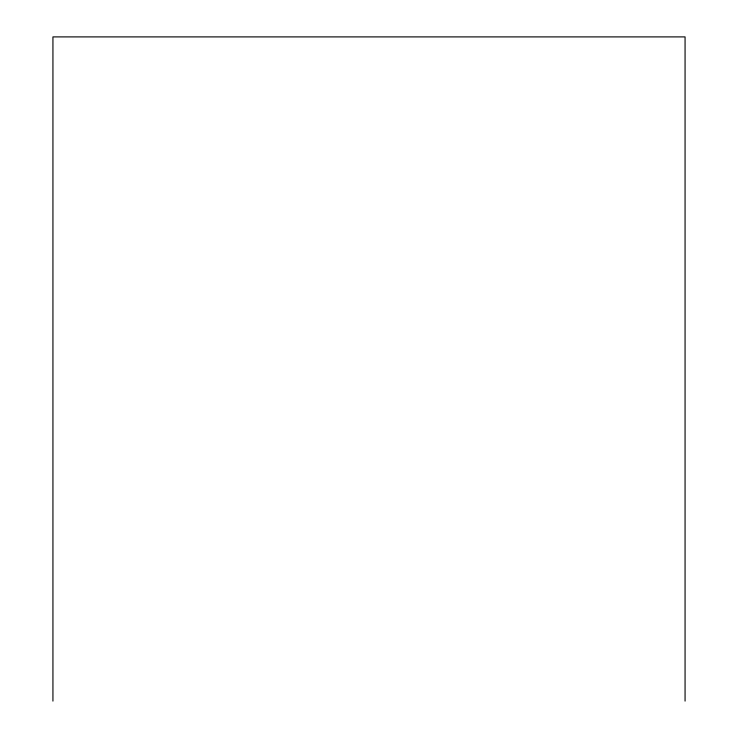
<?xml version="1.0" encoding="UTF-8"?>
<svg xmlns="http://www.w3.org/2000/svg" width="738" height="738" viewBox="0 0 738 738"><rect width="100%" height="100%" fill="white"/><g stroke="black" fill="none" stroke-linecap="round" stroke-linejoin="round"><path stroke-width="1.11" d="M685.067 701.1L685.067 36.9L52.933 36.9L52.933 701.1"/></g></svg>
